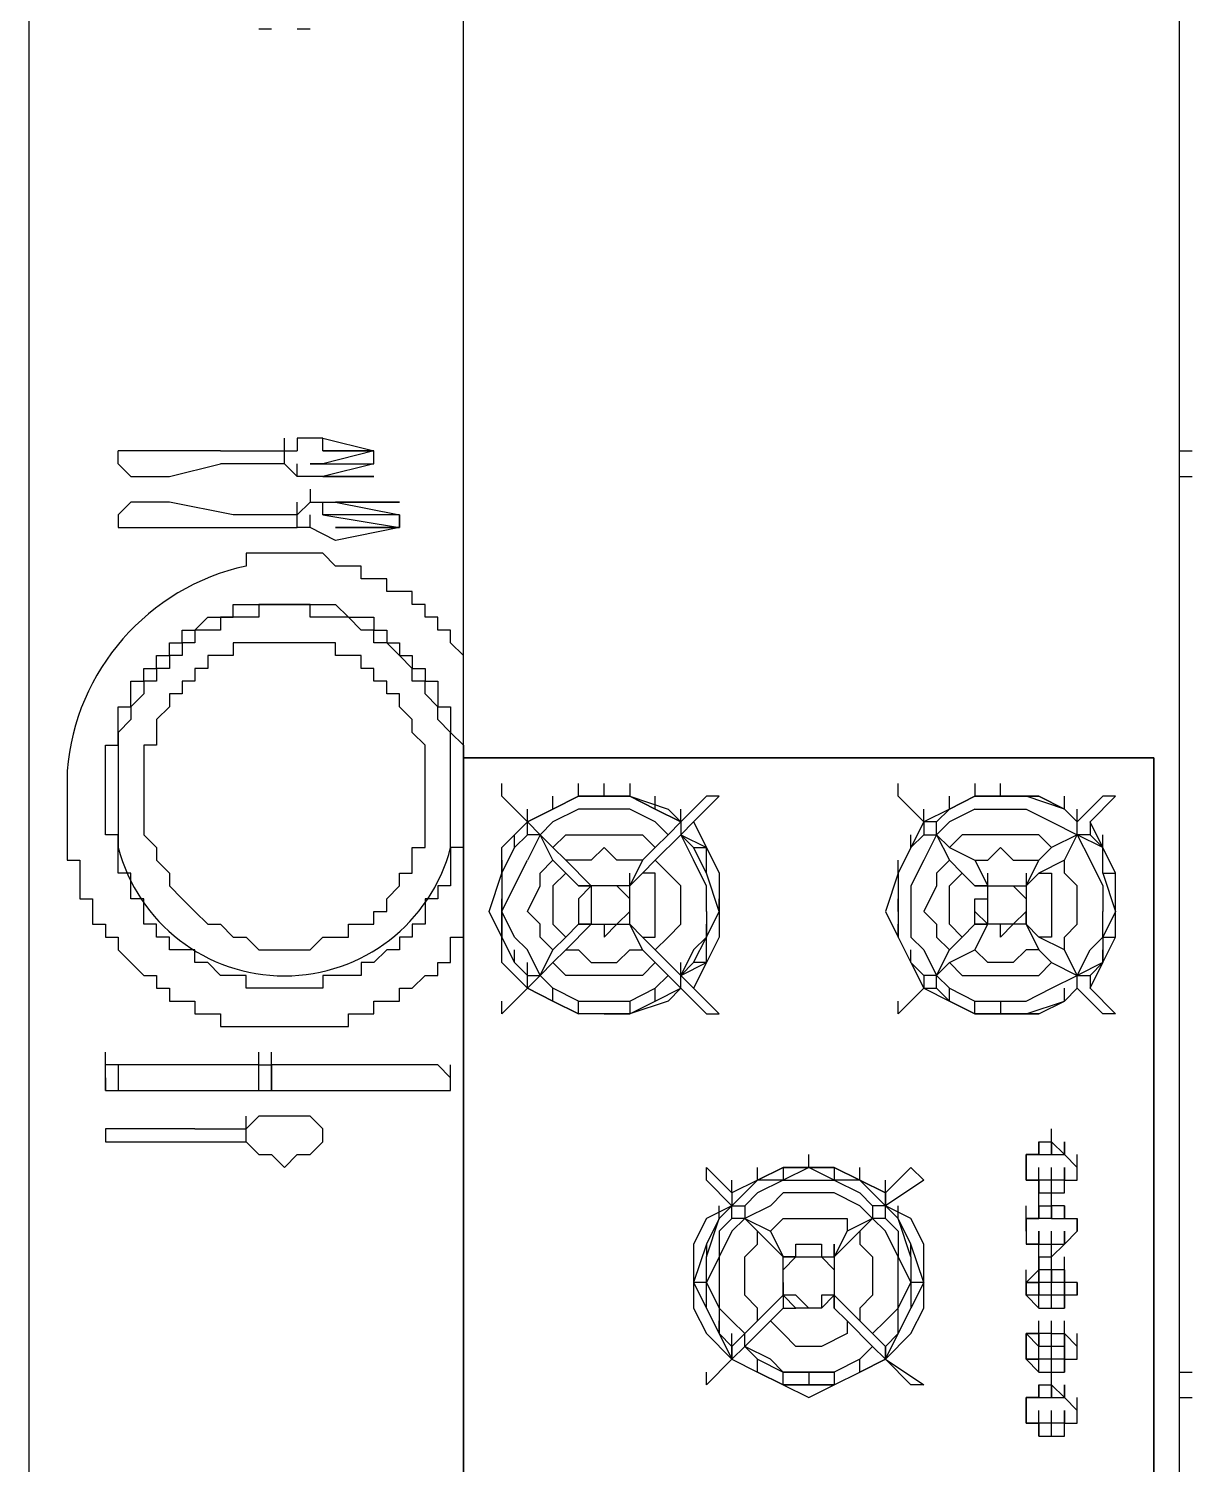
# Model space of a CAD drawing. Header units: inches. Extents: x 2489 to 11897, y 91 to 1364.
# Drawn here: x 5482.52 to 5512.79, y 1038.08 to 1075.41 of the extents above; entities that cross this region are included whole.
import ezdxf

# ---------------------------------------------------------------- set-up
doc = ezdxf.new("R2010")
doc.units = ezdxf.units.IN
doc.header["$MEASUREMENT"] = 0
doc.layers.add('PDF2_Geometry', color=7, linetype='Continuous')

msp = doc.modelspace()

# ---------------------------------------------------------------- linework, layer by layer
at = {"layer": 'PDF2_Geometry', "lineweight": 25}
for points in [[(5512.45688, 1040.48064), (5512.45688, 1063.76425), (5512.45688, 1064.42951), (5512.45688, 1109.00094), (5493.82997, 1109.00094), (5482.5208, 1109.00094), (5482.5208, 1001.89643), (5511.45899, 1001.89643), (5511.45899, 1011.54251)], [(5488.50802, 1075.40599), (5488.84065, 1075.40599)], [(5489.50591, 1075.40599), (5489.83854, 1075.40599)], [(5489.17328, 1064.09681), (5489.17328, 1064.42951), (5489.17328, 1064.76207)], [(5490.17114, 1064.42944), (5490.17114, 1064.76206), (5489.50589, 1064.76206)], [(5490.17117, 1064.76207), (5491.50163, 1064.42951), (5490.17117, 1064.42951), (5491.50163, 1064.42951), (5490.17117, 1064.09681), (5491.50163, 1064.09681), (5490.17117, 1063.76425), (5489.50591, 1063.76425)], [(5489.50593, 1064.76208), (5489.50593, 1064.42946)], [(5486.17967, 1064.42944), (5485.51442, 1064.42944), (5485.1818, 1064.42944), (5484.84918, 1064.42944)], [(5485.18184, 1063.76425), (5484.84921, 1064.09681), (5484.84921, 1064.42951)], [(5487.51019, 1064.42946), (5486.1797, 1064.42946)], [(5486.1797, 1063.76422), (5487.51019, 1064.09684)], [(5487.51016, 1064.42944), (5488.84065, 1064.42944), (5489.17327, 1064.42944)], [(5489.17327, 1064.09681), (5488.84065, 1064.09681), (5487.51016, 1064.09681)], [(5489.17327, 1064.42944), (5489.50589, 1064.42944)], [(5489.17327, 1064.09682), (5489.50589, 1063.7642)], [(5489.50593, 1063.76422), (5489.50593, 1064.09684)], [(5491.50163, 1064.09681), (5491.50163, 1064.42944)], [(5512.45688, 1064.42949), (5512.78951, 1064.42949)], [(5485.1818, 1063.76419), (5485.51442, 1063.76419), (5486.17967, 1063.76419)], [(5512.45688, 1063.76425), (5512.78951, 1063.76425)], [(5489.83854, 1063.43168), (5489.83854, 1063.09899), (5490.5038, 1063.09899), (5492.16689, 1063.09899), (5490.5038, 1063.09899), (5492.16689, 1062.76642), (5492.16689, 1062.43373), (5492.16689, 1062.76642), (5490.17117, 1062.76642), (5492.16689, 1062.43373), (5490.5038, 1062.43373), (5492.16689, 1062.43373), (5490.5038, 1062.10116), (5489.83854, 1062.43373), (5489.83854, 1062.76642)], [(5485.18184, 1063.09899), (5484.84921, 1062.76642), (5484.84921, 1062.43373), (5485.18183, 1062.43373)], [(5486.17968, 1063.09904), (5485.84706, 1063.09904), (5485.18181, 1063.09904)], [(5489.17328, 1062.76642), (5487.84282, 1062.76642), (5486.17967, 1063.09899)], [(5489.50589, 1062.43379), (5489.50589, 1062.76641), (5489.50589, 1063.09903)], [(5489.83852, 1063.09895), (5489.50589, 1062.76633)], [(5490.17117, 1062.76642), (5490.17117, 1063.09899)], [(5489.50591, 1062.76642), (5489.17328, 1062.76642)], [(5485.18181, 1062.4338), (5485.84706, 1062.4338), (5486.17968, 1062.4338)], [(5486.17967, 1062.43373), (5487.84282, 1062.43373), (5489.17328, 1062.43373), (5489.50591, 1062.43373)], [(5489.83852, 1062.43371), (5489.50589, 1062.43371)], [(5484.84916, 1053.45291), (5484.84916, 1053.78553), (5484.84916, 1054.11815), (5484.84916, 1054.45077), (5484.51654, 1054.45077), (5484.51654, 1054.7834), (5484.51654, 1055.11602), (5484.51654, 1055.44864), (5484.51654, 1055.78126), (5484.51654, 1056.11389), (5484.51654, 1056.44651), (5484.51654, 1056.77913), (5484.84916, 1056.77913), (5484.84916, 1057.11175), (5484.84916, 1057.44438), (5484.84916, 1057.777), (5485.18179, 1057.777), (5485.18179, 1058.10962), (5485.18179, 1058.44224), (5485.51441, 1058.44224), (5485.51441, 1058.77487), (5485.84703, 1058.77487), (5485.84703, 1059.10749), (5486.17965, 1059.10749), (5486.17965, 1059.44011), (5486.51228, 1059.44011), (5486.51228, 1059.77273), (5486.8449, 1059.77273), (5487.17752, 1060.10536), (5487.51014, 1060.10536), (5487.84277, 1060.10536), (5487.84277, 1060.43798), (5488.17539, 1060.43798), (5488.50801, 1060.43798), (5488.84063, 1060.43798), (5489.17326, 1060.43798), (5489.50588, 1060.43798), (5489.8385, 1060.43798), (5490.17112, 1060.43798), (5490.50375, 1060.43798), (5490.83637, 1060.10536), (5491.16899, 1060.10536), (5491.50162, 1060.10536), (5491.50162, 1059.77273), (5491.83424, 1059.77273), (5491.83424, 1059.44011), (5492.16686, 1059.44011), (5492.16686, 1059.10749), (5492.49948, 1059.10749), (5492.49948, 1058.77487), (5492.83211, 1058.77487), (5492.83211, 1058.44224), (5493.16473, 1058.44224), (5493.16473, 1058.10962), (5493.16473, 1057.777), (5493.49735, 1057.777), (5493.49735, 1057.44438), (5493.49735, 1057.11175), (5493.82997, 1056.77913), (5493.82997, 1056.44651), (5493.82997, 1056.7792), (5493.82997, 1056.44651), (5511.79162, 1056.44651), (5493.82997, 1056.44651), (5493.82997, 1029.50416)], [(5493.82999, 1056.44653), (5493.82999, 1056.77915)], [(5511.79162, 1029.50416), (5511.79162, 1056.44651), (5511.79162, 1029.50416)], [(5494.82786, 1055.44868), (5494.82786, 1055.78125)], [(5496.82363, 1055.44869), (5496.82363, 1055.78131)], [(5497.48887, 1055.44869), (5497.48887, 1055.78131)], [(5498.15408, 1055.78127), (5498.15408, 1055.44865), (5498.81933, 1055.11602), (5498.15408, 1055.44865)], [(5505.13914, 1055.44865), (5505.13914, 1055.78127)], [(5507.13493, 1055.78131), (5507.13493, 1055.44869), (5506.46968, 1055.11606), (5507.13493, 1055.44869), (5507.80017, 1055.44869), (5507.80017, 1055.78131)], [(5494.49523, 1052.45508), (5494.82786, 1053.45294), (5494.82786, 1054.11819), (5495.4931, 1054.78343), (5496.15835, 1055.11606), (5496.82359, 1055.44868), (5497.48884, 1055.44868), (5498.15408, 1055.44868)], [(5496.8236, 1055.44866), (5496.15835, 1055.11604)], [(5496.15838, 1055.11612), (5496.82363, 1055.44874)], [(5496.15838, 1055.11606), (5496.15838, 1055.44869)], [(5498.15409, 1055.44866), (5497.48884, 1055.44866)], [(5497.48887, 1055.44874), (5498.15412, 1055.44874)], [(5498.1541, 1055.44868), (5499.15193, 1055.11612), (5499.48456, 1054.78342), (5499.48456, 1054.45086), (5500.14982, 1054.11816)], [(5498.81936, 1055.11606), (5498.81936, 1055.44869)], [(5499.48456, 1054.45086), (5499.81719, 1054.78342), (5500.48245, 1055.44868)], [(5500.14982, 1055.44868), (5499.48456, 1054.78342)], [(5500.48245, 1055.44866), (5500.14983, 1055.44866)], [(5505.80441, 1051.45725), (5506.13704, 1050.79199), (5506.46967, 1051.12455), (5506.8023, 1050.79199), (5507.46749, 1050.79199), (5507.80012, 1050.79199), (5508.46538, 1050.79199), (5508.79801, 1050.79199), (5509.13065, 1051.12455), (5509.79591, 1050.79199), (5509.46327, 1051.45725), (5509.46327, 1051.78981), (5509.79591, 1052.12251), (5509.79591, 1052.45508), (5509.79591, 1053.12034), (5509.46327, 1053.4529), (5509.46327, 1053.78559), (5509.79591, 1054.45086), (5509.79591, 1054.78342), (5509.46327, 1055.11612), (5508.79801, 1055.44868), (5507.80012, 1055.44868), (5507.13488, 1055.44868), (5506.46963, 1055.11606), (5505.80439, 1054.78344), (5505.47177, 1054.11819), (5505.13914, 1053.45295), (5504.80652, 1052.45508), (5505.13914, 1051.78983), (5505.47177, 1051.12459), (5505.80439, 1050.45934), (5506.46963, 1050.12672), (5507.13488, 1049.7941), (5507.80012, 1049.7941), (5508.79799, 1049.7941), (5509.46324, 1050.12672), (5509.79586, 1050.45934)], [(5505.80441, 1054.45086), (5506.13704, 1054.45086), (5506.13704, 1054.78342), (5505.80441, 1054.78342), (5505.13915, 1055.44868), (5505.80441, 1054.78342), (5505.80441, 1054.45086), (5505.47178, 1054.11816), (5505.13915, 1053.4529), (5505.13915, 1052.45508), (5505.13915, 1051.78981), (5505.47178, 1051.12455)], [(5506.46965, 1055.11609), (5506.46965, 1055.44871)], [(5507.80016, 1055.44874), (5507.13491, 1055.44874)], [(5508.46542, 1055.44869), (5507.80017, 1055.44869), (5508.79804, 1055.44869), (5509.46328, 1055.11606), (5509.79591, 1054.78344), (5509.46328, 1055.11606)], [(5508.79801, 1055.44871), (5508.46539, 1055.44871)], [(5509.46327, 1055.11612), (5508.4654, 1055.44874)], [(5509.46326, 1055.11609), (5509.46326, 1055.44871)], [(5509.79591, 1050.45929), (5509.79591, 1050.79199), (5510.12854, 1050.79199), (5510.12854, 1050.45929), (5510.4611, 1051.12455), (5510.79373, 1051.78981), (5510.79373, 1052.45508), (5510.79373, 1053.4529), (5510.4611, 1054.11816), (5510.12854, 1054.78342), (5510.79373, 1055.44868), (5510.4611, 1055.44868), (5509.79591, 1054.78342), (5509.79591, 1055.11612)], [(5493.82999, 1054.45079), (5493.82999, 1054.78342)], [(5495.49309, 1054.78342), (5495.49309, 1055.11604)], [(5498.81936, 1054.78342), (5498.1541, 1055.11612), (5497.48884, 1055.11612), (5496.82358, 1055.11612), (5496.15838, 1054.78342), (5495.82575, 1054.45086), (5495.49312, 1053.78559)], [(5495.49312, 1054.45086), (5495.49312, 1054.78342)], [(5499.81719, 1054.78342), (5500.14982, 1054.11816), (5500.48245, 1053.4529), (5500.48245, 1052.45508), (5500.48245, 1051.78981), (5500.14982, 1051.12455), (5499.81719, 1050.45929), (5499.48456, 1050.79199), (5498.81936, 1051.45725), (5499.15193, 1051.78981), (5499.48456, 1052.12251), (5499.48456, 1052.45508), (5499.48456, 1053.12034), (5499.15193, 1053.4529), (5498.81936, 1053.78559), (5498.48673, 1053.4529), (5498.1541, 1053.12034), (5498.1541, 1053.4529)], [(5499.48456, 1054.78342), (5499.48456, 1054.45079), (5498.81931, 1053.78555)], [(5499.48458, 1054.78342), (5498.81933, 1055.11604)], [(5498.81936, 1055.11612), (5499.48461, 1054.78349)], [(5498.81936, 1054.78344), (5499.15198, 1054.45082)], [(5499.15193, 1054.45086), (5499.48456, 1054.78342), (5499.48456, 1055.11612)], [(5507.1349, 1055.11609), (5506.46965, 1054.78346), (5506.13703, 1054.45084), (5505.80441, 1053.78559), (5505.47178, 1053.12035)], [(5505.80443, 1054.78345), (5505.80443, 1055.11607)], [(5506.46968, 1055.11606), (5505.80444, 1054.78344)], [(5506.46967, 1055.11612), (5506.13704, 1054.78349)], [(5507.13493, 1055.11612), (5507.80012, 1055.11612), (5508.46538, 1055.11612), (5509.13065, 1054.78342), (5509.79591, 1054.45086), (5510.12854, 1053.78559), (5510.4611, 1053.12034), (5510.4611, 1052.45508)], [(5510.12853, 1054.78345), (5510.12853, 1054.45083)], [(5493.83002, 1054.45077), (5493.83002, 1054.11815), (5493.4974, 1054.11815), (5493.4974, 1053.78552), (5493.4974, 1053.4529), (5493.4974, 1053.12028), (5493.16478, 1053.12028), (5493.16478, 1052.78766), (5492.83215, 1052.78766), (5492.83215, 1052.45503), (5492.83215, 1052.12241), (5492.49953, 1052.12241), (5492.49953, 1051.78979), (5492.16691, 1051.78979), (5492.16691, 1051.45717), (5491.83429, 1051.45717), (5491.50166, 1051.12454), (5491.16904, 1051.12454), (5491.16904, 1050.79192), (5490.83642, 1050.79192), (5490.5038, 1050.79192), (5490.17117, 1050.79192), (5490.17117, 1050.4593), (5489.83855, 1050.4593), (5489.50593, 1050.4593), (5489.17331, 1050.4593), (5488.84068, 1050.4593), (5488.50806, 1050.4593), (5488.17544, 1050.4593), (5488.17544, 1050.79192), (5487.84281, 1050.79192), (5487.51019, 1050.79192), (5487.17757, 1051.12454), (5486.84495, 1051.12454), (5486.84495, 1051.45717), (5486.51232, 1051.45717), (5486.1797, 1051.45717), (5486.1797, 1051.78979), (5485.84708, 1051.78979), (5485.84708, 1052.12241), (5485.51446, 1052.12241), (5485.51446, 1052.45503), (5485.51446, 1052.78766), (5485.18183, 1052.78766), (5485.18183, 1053.12028), (5485.18183, 1053.4529), (5484.84921, 1053.4529), (5484.84921, 1053.78559)], [(5495.16049, 1054.11816), (5495.16049, 1054.45086)], [(5495.49311, 1054.45079), (5495.16049, 1054.11817)], [(5495.16051, 1054.11825), (5495.49314, 1054.45087)], [(5496.82358, 1052.12251), (5496.49095, 1051.78981), (5496.15838, 1051.45725), (5495.82575, 1051.78981), (5495.82575, 1052.12251), (5495.49312, 1052.45508), (5495.82575, 1053.12034), (5495.82575, 1053.4529), (5496.15838, 1053.78559), (5495.82575, 1054.45086)], [(5495.82571, 1054.45079), (5496.15833, 1054.11817)], [(5497.15621, 1053.12034), (5496.49095, 1053.78559), (5496.15838, 1054.11816), (5496.49095, 1054.45086), (5497.15621, 1054.45086), (5497.48884, 1054.45086), (5498.1541, 1054.45086), (5498.48673, 1054.45086), (5498.81936, 1054.11816), (5498.48673, 1053.78559), (5498.1541, 1053.12034)], [(5499.15194, 1054.45079), (5498.81931, 1054.11817)], [(5499.48457, 1054.45078), (5499.8172, 1054.11816), (5500.14982, 1054.11816)], [(5499.48461, 1054.45082), (5499.81723, 1053.78557)], [(5505.80444, 1054.45082), (5505.47181, 1054.1182), (5505.47181, 1054.45082)], [(5506.13704, 1054.45086), (5506.46967, 1054.11816)], [(5506.13706, 1054.45079), (5506.46968, 1053.78555)], [(5508.46538, 1053.4529), (5508.46538, 1053.12034), (5508.79801, 1053.78559), (5509.13065, 1054.11816), (5508.79801, 1054.45086), (5508.46538, 1054.45086), (5507.80012, 1054.45086), (5507.46749, 1054.45086), (5506.8023, 1054.45086), (5506.46967, 1054.11816), (5507.13493, 1053.78559), (5507.46749, 1053.12034), (5507.46749, 1053.4529)], [(5509.79591, 1054.45079), (5509.13066, 1054.11817)], [(5510.46114, 1054.11825), (5509.79589, 1054.45087)], [(5510.12853, 1054.45077), (5509.79591, 1054.45077)], [(5510.46115, 1053.45295), (5510.46115, 1054.1182), (5510.12853, 1054.45082)], [(5510.4611, 1054.11816), (5510.4611, 1054.45086)], [(5494.82786, 1053.45291), (5495.16048, 1054.11816)], [(5494.82789, 1053.78557), (5494.82789, 1053.45295), (5495.16051, 1054.1182)], [(5498.48673, 1053.78559), (5498.1541, 1053.78559), (5497.82147, 1053.78559), (5497.48884, 1054.11816), (5497.15621, 1053.78559), (5496.82358, 1053.78559), (5496.49095, 1053.78559)], [(5499.81719, 1051.12455), (5500.14982, 1051.78981), (5500.48245, 1052.45508), (5500.14982, 1053.4529), (5499.81719, 1054.11816)], [(5500.14983, 1051.12457), (5500.14983, 1051.78981), (5500.48245, 1052.45506), (5500.14983, 1053.45293), (5500.14983, 1054.11817)], [(5505.47181, 1054.1182), (5505.13919, 1053.45295), (5505.13919, 1052.45508), (5505.13919, 1051.78984), (5505.47181, 1051.12459), (5505.80444, 1050.79197), (5505.47181, 1051.12459), (5505.47181, 1051.45722)], [(5507.13493, 1053.78559), (5507.46749, 1053.78559), (5507.80012, 1054.11816), (5508.13275, 1053.78559), (5508.46538, 1053.78559), (5508.79801, 1053.78559)], [(5510.46112, 1053.45297), (5510.79375, 1053.45297), (5510.46112, 1054.11822)], [(5495.82573, 1050.79193), (5495.4931, 1051.45718), (5495.16048, 1051.7898), (5494.82786, 1052.45504), (5495.16048, 1053.12029), (5495.4931, 1053.78553)], [(5496.15838, 1053.78559), (5496.49095, 1053.4529), (5496.82358, 1053.12034)], [(5500.14982, 1052.45508), (5500.14982, 1053.12034), (5499.81719, 1053.78559)], [(5500.14983, 1053.45293), (5500.14983, 1053.78555)], [(5505.13914, 1053.45291), (5505.13914, 1053.78553)], [(5507.13493, 1053.12034), (5506.8023, 1053.4529), (5506.46967, 1053.78559), (5506.13704, 1053.4529), (5506.13704, 1053.12034), (5505.80441, 1052.45508), (5506.13704, 1052.12251), (5506.13704, 1051.78981), (5506.46967, 1051.45725)], [(5509.46327, 1053.78559), (5508.79801, 1053.4529), (5508.46538, 1053.12034)], [(5494.82786, 1053.45293), (5494.82786, 1052.45506), (5494.82786, 1052.78768)], [(5494.82786, 1053.4529), (5494.82786, 1052.45508), (5494.82786, 1051.78981), (5494.82786, 1052.45508)], [(5496.49095, 1053.4529), (5496.15838, 1053.12034), (5496.15838, 1052.45508), (5496.15838, 1052.12251), (5496.49095, 1051.78981)], [(5496.49095, 1051.45725), (5496.82358, 1051.45725), (5497.15621, 1051.12455), (5497.48884, 1051.12455), (5497.82147, 1051.12455), (5498.1541, 1051.45725), (5498.48673, 1051.45725), (5498.1541, 1052.12251), (5498.48673, 1051.78981), (5498.81936, 1051.78981), (5498.81936, 1052.12251), (5498.81936, 1052.45508), (5498.81936, 1053.12034), (5498.81936, 1053.4529), (5498.48673, 1053.4529)], [(5506.8023, 1051.78981), (5506.46967, 1052.12251), (5506.46967, 1052.45508), (5506.46967, 1053.12034), (5506.8023, 1053.4529)], [(5508.79801, 1053.4529), (5509.13065, 1053.4529), (5509.13065, 1053.12034), (5509.13065, 1052.45508), (5509.13065, 1052.12251), (5509.13065, 1051.78981), (5508.79801, 1051.78981), (5508.46538, 1052.12251), (5508.79801, 1051.45725), (5508.46538, 1051.45725), (5508.13275, 1051.12455), (5507.80012, 1051.12455), (5507.46749, 1051.12455), (5507.13493, 1051.45725)], [(5510.12853, 1050.79197), (5510.46115, 1051.12459), (5510.79377, 1051.78984), (5510.79377, 1052.45508), (5510.79377, 1053.45295)], [(5510.4611, 1053.4529), (5510.79373, 1052.45508), (5510.4611, 1051.78981), (5510.79373, 1051.78981)], [(5505.47178, 1053.12034), (5505.47178, 1052.45508), (5505.47178, 1051.78981)], [(5507.13493, 1053.12034), (5507.46749, 1053.12034), (5507.13493, 1053.12034)], [(5500.48245, 1052.45506), (5500.48245, 1052.78768)], [(5505.13914, 1052.45504), (5505.13914, 1052.78767)], [(5510.79372, 1052.45504), (5510.79372, 1052.78767)], [(5498.81936, 1050.12673), (5499.48456, 1050.45929), (5499.15194, 1050.12667), (5498.15407, 1049.79405), (5497.48882, 1049.79405), (5496.82358, 1049.79405), (5496.15833, 1050.12667), (5495.49309, 1050.45929), (5494.82784, 1051.12454), (5494.82784, 1051.78978), (5494.49522, 1052.45503)], [(5498.1541, 1052.12251), (5498.1541, 1052.45508)], [(5500.14982, 1052.45504), (5500.14982, 1051.7898), (5499.8172, 1051.45718), (5499.48457, 1050.79193), (5500.14982, 1051.12455), (5499.8172, 1051.12455)], [(5507.13493, 1052.12251), (5507.13493, 1052.45508)], [(5508.46538, 1052.12251), (5508.46538, 1052.45508)], [(5508.46542, 1050.12673), (5509.13066, 1050.45935), (5509.79591, 1050.79197), (5510.12853, 1051.45722), (5510.46115, 1051.78984), (5510.46115, 1052.45508)], [(5494.82786, 1051.78981), (5494.82786, 1052.12244)], [(5495.49312, 1050.45929), (5495.49312, 1050.79199), (5495.16049, 1051.12455), (5494.82786, 1051.78981), (5495.16049, 1051.12457), (5495.49311, 1050.79195)], [(5498.81936, 1051.12455), (5498.48673, 1050.79199), (5498.1541, 1050.79199), (5497.48884, 1050.79199), (5497.15621, 1050.79199), (5496.49095, 1050.79199), (5496.15838, 1051.12455), (5496.49095, 1051.45725), (5497.15621, 1052.12251)], [(5498.81931, 1051.45719), (5498.48669, 1051.78981)], [(5500.14983, 1051.78981), (5500.14983, 1052.12244)], [(5505.13914, 1051.7898), (5505.13914, 1052.12242)], [(5505.47181, 1051.78984), (5505.80444, 1051.45722)], [(5506.46968, 1051.45723), (5506.8023, 1051.78985)], [(5506.80227, 1051.78978), (5507.13489, 1052.12241)], [(5507.13489, 1051.45716), (5507.46752, 1052.12241)], [(5507.46749, 1052.12251), (5507.13493, 1052.12251), (5507.46749, 1052.12251)], [(5509.46328, 1051.45723), (5508.79804, 1051.78985)], [(5510.4611, 1051.78981), (5510.4611, 1051.12455), (5509.79591, 1050.79199)], [(5495.16049, 1051.12457), (5495.16049, 1051.45719)], [(5495.82571, 1050.79193), (5496.15833, 1051.45718)], [(5498.81931, 1051.12457), (5498.48669, 1051.45719)], [(5506.13706, 1050.79195), (5506.46968, 1051.45719)], [(5506.46968, 1051.1246), (5507.13492, 1051.45723)], [(5509.13066, 1051.1246), (5508.79804, 1051.45723)], [(5510.4611, 1051.12455), (5510.4611, 1051.45718)], [(5495.49308, 1050.79199), (5495.49308, 1051.12461)], [(5495.8257, 1050.79199), (5496.15833, 1051.12461)], [(5498.81931, 1051.12461), (5499.15193, 1050.79199), (5499.48456, 1050.45929), (5500.14982, 1049.79416), (5500.48245, 1049.79416), (5499.81719, 1050.45929)], [(5499.48456, 1050.79199), (5499.48456, 1051.12455)], [(5499.81723, 1051.12459), (5499.48461, 1050.79197)], [(5496.82363, 1050.12673), (5496.15838, 1050.45935), (5495.82576, 1050.79197)], [(5499.15195, 1050.79193), (5498.81933, 1050.45931)], [(5499.48455, 1050.45936), (5499.48455, 1050.79199)], [(5506.46965, 1050.12675), (5506.46965, 1050.45937), (5506.13703, 1050.79199)], [(5509.79591, 1050.45936), (5509.79591, 1050.79198)], [(5510.12854, 1050.45929), (5510.79373, 1049.79416), (5510.4611, 1049.79416), (5509.79591, 1050.45929), (5509.79591, 1050.79192)], [(5494.82786, 1049.79416), (5495.49312, 1050.45929), (5494.82786, 1049.79416)], [(5495.4931, 1050.45931), (5496.15835, 1050.12669), (5496.15835, 1050.45931)], [(5498.1541, 1049.79416), (5497.48884, 1049.79416), (5496.82358, 1049.79416), (5496.15838, 1050.12673), (5495.49314, 1050.45935)], [(5496.82358, 1050.12673), (5497.48884, 1050.12673), (5498.1541, 1050.12673), (5498.81936, 1050.45929)], [(5498.15412, 1049.7941), (5498.81936, 1050.12673), (5498.81936, 1050.45935)], [(5498.81933, 1050.1267), (5499.48458, 1050.45932)], [(5505.80441, 1050.45929), (5505.13915, 1049.79416), (5505.80441, 1050.45929)], [(5505.80444, 1050.45935), (5506.46968, 1050.12673)], [(5506.13704, 1050.45929), (5506.46967, 1050.12673)], [(5506.46968, 1050.45935), (5507.13493, 1050.12673)], [(5508.79804, 1049.7941), (5507.80017, 1049.7941), (5508.46542, 1049.7941), (5508.79804, 1049.7941), (5509.46328, 1050.12673), (5509.79591, 1050.45935), (5509.46328, 1050.12673), (5509.46328, 1050.45935)], [(5494.82786, 1049.79416), (5494.82786, 1050.12673)], [(5496.15835, 1050.1267), (5496.8236, 1049.79408)], [(5497.48884, 1049.79406), (5496.82359, 1049.79406), (5496.82359, 1050.12669)], [(5498.15408, 1050.12669), (5498.15408, 1049.79406), (5498.81933, 1050.12669)], [(5505.13915, 1049.79416), (5505.13915, 1050.12673)], [(5507.80014, 1050.12675), (5508.46539, 1050.12675)], [(5508.46538, 1049.79416), (5509.46327, 1050.12673)], [(5497.48884, 1049.79408), (5498.15409, 1049.79408)], [(5507.13493, 1049.79416), (5507.80012, 1049.79416)], [(5485.18184, 1048.46364), (5484.84921, 1048.46364), (5484.51658, 1048.46364), (5484.51658, 1048.79621)], [(5488.50802, 1048.46364), (5488.50802, 1048.79621)], [(5488.50807, 1047.79842), (5488.50807, 1048.46366), (5488.84069, 1048.46366), (5488.84069, 1048.79629)], [(5484.5166, 1047.79842), (5484.5166, 1048.46366)], [(5484.84921, 1048.46364), (5484.84921, 1047.79838), (5485.18184, 1047.79838)], [(5486.17967, 1048.46364), (5485.1818, 1048.46364)], [(5488.50807, 1048.46366), (5486.84496, 1048.46366), (5486.17971, 1048.46366)], [(5488.84065, 1047.79838), (5488.84065, 1048.46364), (5488.84065, 1047.79838)], [(5489.17327, 1048.46356), (5488.84065, 1048.46356)], [(5493.16477, 1048.46364), (5492.83215, 1048.46364), (5489.1733, 1048.46364)], [(5493.16478, 1047.79842), (5493.49741, 1047.79842), (5493.49741, 1048.13104), (5493.49741, 1048.46366)], [(5493.16478, 1048.46366), (5493.49741, 1048.13104)], [(5484.51658, 1048.13094), (5484.51658, 1047.79838), (5484.84921, 1047.79838)], [(5486.84496, 1047.79842), (5488.50807, 1047.79842), (5488.84069, 1047.79842), (5488.84069, 1048.13104)], [(5488.50802, 1047.79838), (5488.50802, 1048.13094)], [(5485.18183, 1047.79839), (5486.17969, 1047.79839)], [(5486.17967, 1047.79839), (5486.84491, 1047.79839)], [(5488.84065, 1047.79831), (5489.17327, 1047.79831)], [(5489.17331, 1047.79842), (5491.50167, 1047.79842)], [(5491.50165, 1047.79839), (5493.16477, 1047.79839)], [(5486.84493, 1046.80055), (5487.84282, 1046.80055), (5488.17539, 1046.80055), (5488.50801, 1047.13317)], [(5488.50801, 1046.13531), (5488.17539, 1046.46793), (5488.17539, 1046.80055), (5488.17539, 1047.13317)], [(5488.17541, 1046.46785), (5488.17541, 1046.80047), (5488.17541, 1047.1331)], [(5488.84065, 1047.13312), (5488.50802, 1047.13312)], [(5489.5059, 1047.1331), (5489.17328, 1047.1331), (5488.84066, 1047.1331)], [(5489.83854, 1047.13312), (5489.50591, 1047.13312)], [(5490.17115, 1046.46785), (5490.17115, 1046.80047), (5489.83852, 1047.1331)], [(5484.51658, 1046.80055), (5484.51658, 1046.46786)], [(5485.51446, 1046.80055), (5485.18184, 1046.80055), (5484.5166, 1046.80055)], [(5486.84492, 1046.80047), (5485.51443, 1046.80047)], [(5489.50591, 1046.13529), (5489.83854, 1046.13529), (5490.17117, 1046.46786), (5490.17117, 1046.80055)], [(5508.79801, 1046.46784), (5508.79801, 1046.13522), (5508.79801, 1046.46784), (5508.79801, 1046.13522), (5508.79801, 1046.46784), (5509.13063, 1046.46784), (5509.13063, 1046.13522), (5509.13063, 1046.46784), (5509.13063, 1046.80046)], [(5484.5166, 1046.46793), (5485.18184, 1046.46793), (5485.51446, 1046.46793)], [(5485.51443, 1046.46785), (5486.84492, 1046.46785)], [(5486.84493, 1046.46786), (5487.84282, 1046.46786), (5488.17539, 1046.46786)], [(5508.46538, 1046.13529), (5508.79801, 1046.13529), (5508.79801, 1046.46786)], [(5508.79802, 1046.13529), (5509.13065, 1046.13529), (5509.13065, 1046.46786), (5509.46327, 1046.13529), (5509.79591, 1045.8026)], [(5509.13063, 1046.13522), (5509.46325, 1046.13522), (5509.46325, 1046.46784), (5509.46325, 1046.13522)], [(5509.46327, 1046.13529), (5509.46327, 1046.46791)], [(5509.46327, 1046.13529), (5509.46327, 1046.46786)], [(5488.50802, 1046.13529), (5488.84065, 1046.13529)], [(5488.84066, 1046.13523), (5489.17328, 1045.80261), (5489.5059, 1046.13523)], [(5502.14554, 1045.80262), (5502.81079, 1045.80262), (5502.81079, 1046.13525)], [(5508.79801, 1046.13529), (5508.46538, 1046.13529), (5508.79801, 1046.13529)], [(5509.79587, 1045.46997), (5509.79587, 1045.8026), (5509.79587, 1046.13522)], [(5500.14981, 1045.47007), (5500.14981, 1045.80269)], [(5504.80652, 1044.47215), (5504.80652, 1044.80477), (5504.80652, 1045.13734), (5504.14132, 1045.47003), (5503.47606, 1045.8026), (5502.8108, 1045.8026), (5502.14554, 1045.8026), (5501.48034, 1045.47003), (5500.81508, 1045.13734), (5500.14982, 1045.8026)], [(5500.81508, 1044.80477), (5500.14982, 1045.47003)], [(5501.4803, 1045.47), (5500.81505, 1045.13738)], [(5501.48034, 1045.47003), (5500.8151, 1044.80479)], [(5500.8151, 1045.1374), (5500.8151, 1045.47002)], [(5502.14556, 1045.47), (5501.48032, 1045.13738), (5501.1477, 1044.80476)], [(5501.48032, 1045.47), (5501.48032, 1045.80262)], [(5502.14554, 1045.47003), (5502.8108, 1045.47003), (5503.47606, 1045.47003), (5504.14132, 1045.13734), (5504.47395, 1044.80477), (5504.47395, 1044.47208), (5503.80869, 1044.13951)], [(5502.81083, 1045.80265), (5502.14559, 1045.47003)], [(5503.47603, 1045.47), (5502.81079, 1045.80262), (5503.47603, 1045.80262), (5504.14128, 1045.47)], [(5503.47605, 1045.80262), (5503.47605, 1045.47)], [(5504.14132, 1045.47003), (5503.47608, 1045.47003)], [(5505.47177, 1043.47427), (5505.13915, 1044.47213), (5504.80652, 1044.80476), (5504.14128, 1045.47), (5504.80652, 1045.13738)], [(5504.1413, 1045.47), (5504.1413, 1045.80262)], [(5505.47176, 1045.80264), (5504.80652, 1045.13739), (5504.80652, 1045.47002)], [(5505.80438, 1045.47002), (5504.80652, 1044.80477)], [(5505.47178, 1045.8026), (5505.80441, 1045.47003)], [(5508.79801, 1045.13735), (5508.79801, 1045.46997), (5508.46538, 1045.46997), (5508.46538, 1045.8026), (5508.46538, 1045.47003), (5508.79801, 1045.47003), (5508.79801, 1045.8026)], [(5508.46538, 1045.46997), (5508.79801, 1045.46997), (5508.79801, 1045.8026)], [(5509.46327, 1045.47003), (5509.13065, 1045.47003), (5508.79801, 1045.47003), (5508.79801, 1045.13734), (5509.13065, 1045.13734)], [(5509.13063, 1045.46997), (5509.13063, 1045.8026)], [(5509.13065, 1045.13742), (5509.13065, 1045.47005), (5509.13065, 1045.80267)], [(5509.46327, 1045.13734), (5509.46327, 1045.47003), (5509.79591, 1045.47003)], [(5504.47395, 1041.47859), (5504.80657, 1041.81122), (5505.13919, 1042.14384), (5505.13919, 1042.80908), (5505.13919, 1043.47433), (5504.80657, 1044.13958), (5504.47395, 1044.4722), (5504.14133, 1044.80482), (5503.47608, 1045.13744), (5502.81083, 1045.13744), (5502.14559, 1045.13744), (5501.81297, 1044.80482), (5501.14772, 1044.4722), (5500.8151, 1044.13958), (5500.48248, 1043.47433), (5500.48248, 1042.80908), (5500.48248, 1042.14384), (5500.8151, 1041.81122), (5501.14772, 1041.47859)], [(5500.8151, 1045.13733), (5500.8151, 1044.80471)], [(5504.80652, 1045.13734), (5504.80652, 1044.80477), (5504.47395, 1044.80477)], [(5508.79801, 1044.47213), (5508.79801, 1044.80476), (5508.79801, 1045.13738)], [(5508.79801, 1044.47208), (5508.79801, 1044.8047), (5509.13063, 1044.8047), (5509.13063, 1044.47208), (5509.13063, 1044.8047), (5509.13063, 1045.13732)], [(5509.13063, 1045.13735), (5509.46325, 1045.13735)], [(5502.14554, 1042.80899), (5502.14554, 1042.47642), (5502.14554, 1042.14373), (5502.47817, 1042.14373), (5502.14554, 1042.47642), (5501.48034, 1041.81116), (5501.14771, 1041.47859), (5500.81508, 1041.1459), (5500.48245, 1041.47859), (5500.14982, 1042.14373), (5500.14982, 1042.80899), (5500.14982, 1043.47425), (5500.48245, 1044.47208), (5500.81508, 1044.80477), (5500.14984, 1044.47215), (5499.81721, 1043.8069), (5499.81721, 1042.80904), (5499.81721, 1042.14379), (5500.14984, 1041.47854), (5500.81508, 1040.8133), (5501.48033, 1040.48068), (5502.14557, 1040.14805), (5502.81082, 1039.81543), (5503.47606, 1040.14805), (5504.14131, 1040.48068), (5504.80655, 1040.8133), (5505.4718, 1041.47854), (5505.80442, 1042.14379), (5505.80442, 1042.80904), (5505.80442, 1043.8069), (5505.4718, 1044.47215), (5504.80655, 1044.80477)], [(5500.81505, 1044.80476), (5500.48243, 1044.47213), (5500.48243, 1044.80476)], [(5505.13919, 1044.47216), (5504.80657, 1044.80479)], [(5505.13915, 1044.47208), (5505.13915, 1044.80477)], [(5508.46538, 1044.47213), (5508.46538, 1044.13951), (5508.46538, 1044.47208), (5508.46538, 1044.8047)], [(5509.46325, 1044.47213), (5509.46325, 1044.80476), (5509.46325, 1044.47213), (5509.46325, 1044.80476), (5509.13063, 1044.80476), (5509.13063, 1044.47213)], [(5509.13063, 1044.47208), (5509.46325, 1044.47208), (5509.46325, 1044.8047)], [(5509.46327, 1044.80477), (5509.46327, 1044.47208), (5509.79591, 1044.47208)], [(5509.46327, 1044.47208), (5509.46327, 1044.8047)], [(5500.48243, 1044.47213), (5500.14981, 1043.80689), (5499.81718, 1042.80902), (5500.14981, 1042.14378), (5500.48243, 1041.47853)], [(5500.81507, 1044.47213), (5500.48245, 1044.13951), (5500.48245, 1043.47427)], [(5501.81297, 1044.13951), (5502.14554, 1044.47208), (5502.47817, 1044.47208), (5502.8108, 1044.47208), (5503.14343, 1044.47208), (5503.80869, 1044.47208), (5503.80869, 1044.13951), (5503.47606, 1043.47425), (5504.14132, 1044.13951), (5504.14132, 1043.80694), (5504.47395, 1043.47425), (5504.47395, 1042.80899), (5504.47395, 1042.47642), (5504.14132, 1042.14373), (5504.14132, 1041.81116), (5503.47606, 1042.47642), (5503.47606, 1042.14373), (5503.47606, 1042.47642), (5503.47606, 1042.14373), (5503.80869, 1041.81116), (5503.80869, 1041.47859), (5503.14343, 1041.1459), (5502.8108, 1041.1459), (5502.47817, 1041.1459), (5502.14554, 1041.47859), (5501.81297, 1041.81116)], [(5504.47394, 1044.47215), (5504.14132, 1044.13953)], [(5504.80652, 1044.47208), (5504.47395, 1044.47208)], [(5504.80652, 1044.47213), (5505.13915, 1044.13951), (5505.13915, 1043.47425), (5505.47178, 1042.80899)], [(5505.47179, 1043.47427), (5505.47179, 1043.80689), (5505.13917, 1044.47213)], [(5508.79801, 1044.47208), (5508.46538, 1044.47208), (5508.79801, 1044.47208)], [(5508.46538, 1044.47208), (5508.79801, 1044.47208)], [(5508.79801, 1043.47427), (5509.13063, 1043.47427), (5509.46325, 1043.80689), (5509.79587, 1044.13951), (5509.79587, 1044.47213)], [(5509.13065, 1044.47208), (5508.79802, 1044.47208)], [(5509.79587, 1044.47208), (5509.79587, 1044.13945)], [(5501.48034, 1041.81116), (5501.48034, 1042.14373), (5501.14771, 1042.47642), (5501.14771, 1042.80899), (5501.14771, 1043.47425), (5501.48034, 1043.80694), (5501.48034, 1044.13951)], [(5508.79801, 1043.47425), (5508.79801, 1043.80694), (5508.46538, 1043.80694), (5508.79801, 1043.80694), (5508.79801, 1044.13951)], [(5508.46538, 1044.13951), (5508.46538, 1043.80689), (5508.79801, 1043.80689), (5508.79801, 1044.13951), (5508.79801, 1043.80689)], [(5508.79801, 1043.80694), (5509.13065, 1043.80694), (5509.46327, 1043.80694), (5509.46327, 1044.13951)], [(5509.13063, 1043.80683), (5509.13063, 1044.13945)], [(5509.13065, 1043.47421), (5509.13065, 1043.80683), (5509.13065, 1044.13945)], [(5500.14981, 1043.80695), (5500.14981, 1043.47433)], [(5505.80439, 1042.80902), (5505.47177, 1043.80689)], [(5500.48245, 1043.47425), (5500.14982, 1042.80899), (5500.48245, 1042.14373)], [(5505.47178, 1043.47425), (5505.47178, 1042.80899), (5505.47178, 1042.14373)], [(5509.13063, 1042.47642), (5509.13063, 1042.80905), (5509.13063, 1043.14167), (5508.79801, 1043.14167), (5508.79801, 1043.47429), (5508.79801, 1043.14167), (5508.79801, 1042.80905)], [(5509.79587, 1042.80905), (5509.79587, 1042.47642), (5509.79587, 1042.80905), (5509.46325, 1042.80905), (5509.46325, 1042.47642), (5509.46325, 1042.80905), (5509.13063, 1042.80905), (5509.13063, 1043.14167), (5509.13063, 1043.47429)], [(5509.79587, 1042.47642), (5509.46325, 1042.47642), (5509.46325, 1042.1438), (5509.46325, 1042.47642), (5509.46325, 1042.80905), (5509.46325, 1043.14167), (5509.46325, 1043.47429)], [(5509.46327, 1042.14373), (5509.46327, 1042.47642), (5509.13065, 1042.47642), (5508.79801, 1042.47642), (5508.79801, 1042.80899), (5508.46538, 1042.80899), (5508.79801, 1043.14168)], [(5508.79801, 1042.1438), (5508.46538, 1042.47642), (5508.79801, 1042.1438), (5508.79801, 1042.47642), (5508.46538, 1042.47642), (5508.46538, 1042.80905), (5508.46538, 1043.14167)], [(5508.46538, 1042.80905), (5508.46538, 1042.47642), (5508.46538, 1042.80905), (5508.79801, 1042.80905), (5508.79801, 1043.14167), (5508.79801, 1042.80905), (5508.79801, 1042.47642)], [(5509.46325, 1042.80905), (5509.46325, 1043.14167), (5509.46325, 1042.80905), (5509.46325, 1043.14167), (5509.13063, 1043.14167), (5509.13063, 1042.80905)], [(5509.46327, 1042.80899), (5509.46327, 1043.14161)], [(5500.14981, 1042.80908), (5499.81718, 1042.80908)], [(5500.14981, 1042.14384), (5500.14981, 1042.47646)], [(5504.80652, 1041.14591), (5505.13915, 1041.47853), (5505.13915, 1042.14378), (5505.47177, 1042.80902)], [(5505.80441, 1042.80899), (5505.47178, 1042.14373), (5505.13915, 1041.47859), (5504.80652, 1041.1459), (5504.80652, 1040.81333), (5504.80652, 1041.1459)], [(5505.80439, 1042.80908), (5505.47177, 1042.80908)], [(5509.13065, 1042.14374), (5509.13065, 1042.47637), (5509.13065, 1042.80899), (5508.79802, 1042.80899)], [(5500.48243, 1042.14378), (5500.48243, 1041.47853), (5500.81505, 1040.81329), (5501.4803, 1040.48066)], [(5501.14771, 1041.1459), (5501.81297, 1041.81116), (5502.14554, 1042.14373)], [(5504.80652, 1040.81329), (5505.13915, 1041.47853), (5505.47177, 1042.14378)], [(5508.79801, 1042.14373), (5509.13065, 1042.14373)], [(5509.13063, 1042.1438), (5509.46325, 1042.1438)], [(5500.81505, 1041.14591), (5500.48243, 1041.47853), (5500.48243, 1041.81115)], [(5503.80869, 1041.81116), (5504.47395, 1041.1459), (5504.14132, 1040.81333), (5503.47606, 1040.48064), (5502.8108, 1040.48064), (5502.14554, 1040.48064), (5501.81297, 1040.81333), (5501.14771, 1041.1459), (5500.81508, 1040.81333), (5501.48034, 1040.48064)], [(5504.47394, 1041.47855), (5504.14132, 1041.81117)], [(5505.13915, 1041.47859), (5505.13915, 1041.81122)], [(5508.79801, 1041.47858), (5508.79801, 1041.8112)], [(5509.13063, 1040.81328), (5509.13063, 1041.1459), (5509.13063, 1041.47852), (5508.79801, 1041.47852), (5508.79801, 1041.81115)], [(5509.46325, 1041.1459), (5509.13063, 1041.1459), (5509.13063, 1041.47852), (5509.13063, 1041.81115)], [(5509.46325, 1041.47858), (5509.46325, 1041.8112)], [(5509.46327, 1041.47852), (5509.46327, 1041.81115)], [(5500.81508, 1041.1459), (5500.81508, 1041.47859)], [(5501.14772, 1041.14589), (5501.14772, 1041.47851)], [(5504.80657, 1041.14586), (5504.47394, 1041.47848)], [(5509.46327, 1040.81333), (5509.46327, 1040.48064), (5509.46327, 1040.81333), (5509.13065, 1040.81333), (5508.79801, 1040.81333), (5508.79801, 1041.1459), (5508.46538, 1041.47859), (5508.79801, 1041.47859), (5508.46538, 1041.47859)], [(5508.46538, 1040.81328), (5508.79801, 1040.81328), (5508.79801, 1041.1459), (5508.79801, 1041.47852)], [(5509.13063, 1041.14596), (5509.13063, 1041.47858), (5509.46325, 1041.47858), (5509.46325, 1041.14596)], [(5509.46327, 1041.47859), (5509.79591, 1041.1459)], [(5509.79587, 1040.81328), (5509.79587, 1041.1459), (5509.79587, 1041.47852)], [(5500.8151, 1040.8133), (5500.8151, 1041.14593)], [(5500.8151, 1041.14586), (5500.8151, 1040.81324)], [(5501.48032, 1040.48066), (5501.48032, 1040.81329), (5501.1477, 1041.14591)], [(5504.14128, 1040.81329), (5503.47603, 1040.48066), (5503.47603, 1040.14804), (5504.14128, 1040.48066), (5504.80652, 1040.81329), (5504.14128, 1040.48066), (5504.14128, 1040.81329), (5504.4739, 1041.14591)], [(5504.80652, 1040.81333), (5505.80441, 1040.14808), (5505.47178, 1040.14808), (5504.80652, 1040.81333), (5504.47395, 1041.1459)], [(5508.46538, 1041.14596), (5508.46538, 1040.81333), (5508.79801, 1040.48064), (5509.13065, 1040.48064)], [(5508.79801, 1040.48066), (5508.79801, 1040.81328), (5508.46538, 1040.81328), (5508.46538, 1041.1459)], [(5509.13065, 1040.48066), (5509.13065, 1040.81328), (5509.13065, 1041.1459), (5508.79802, 1041.1459)], [(5500.81508, 1040.81333), (5500.14982, 1040.14808), (5500.81508, 1040.81333)], [(5501.4803, 1040.81329), (5502.14554, 1040.48066)], [(5509.46325, 1040.81333), (5509.79587, 1040.81333)], [(5500.14982, 1040.14808), (5500.14982, 1040.48064)], [(5502.81081, 1040.48066), (5503.47605, 1040.48066)], [(5503.47606, 1040.14808), (5504.14132, 1040.48064)], [(5508.79801, 1040.14806), (5508.79801, 1039.81544), (5508.79801, 1040.14806), (5508.79801, 1039.81544), (5508.79801, 1040.14806), (5509.13063, 1040.14806), (5509.13063, 1039.81544), (5509.13063, 1040.14806), (5509.13063, 1040.48068)], [(5509.13063, 1040.48066), (5509.46325, 1040.48066)], [(5512.45684, 1039.81538), (5512.45684, 1040.48063)], [(5512.45688, 1040.48067), (5512.78951, 1040.48067)], [(5502.14554, 1040.14808), (5502.8108, 1040.14808)], [(5508.46538, 1039.81538), (5508.79801, 1039.81538), (5508.79801, 1040.14808)], [(5508.79802, 1039.81538), (5509.13065, 1039.81538), (5509.13065, 1040.14808), (5509.46327, 1039.81538), (5509.79591, 1039.48281)], [(5509.13063, 1039.81544), (5509.46325, 1039.81544), (5509.46325, 1040.14806), (5509.46325, 1039.81544)], [(5509.46327, 1039.81538), (5509.46327, 1040.14808)], [(5509.46327, 1039.81538), (5509.46327, 1040.148)], [(5493.82997, 1029.83673), (5493.82997, 1029.50416), (5493.82997, 1027.17581), (5493.82997, 1025.18003), (5493.82997, 1022.51899), (5493.82997, 1011.54251), (5511.45899, 1011.54251), (5512.45688, 1011.54251), (5512.45688, 1034.82612), (5512.45688, 1035.49138), (5512.45688, 1039.81538)], [(5508.79801, 1039.81538), (5508.46538, 1039.81538), (5508.79801, 1039.81538)], [(5508.79801, 1038.81757), (5508.79801, 1039.15019), (5508.46538, 1039.15019), (5508.46538, 1039.48281), (5508.46538, 1039.15012), (5508.79801, 1039.15012), (5508.79801, 1039.48281)], [(5508.46538, 1039.15019), (5508.79801, 1039.15019), (5508.79801, 1039.48281)], [(5509.13063, 1039.15019), (5509.13063, 1039.48281)], [(5509.13065, 1038.81751), (5509.13065, 1039.15013), (5509.13065, 1039.48276)], [(5509.79587, 1039.15019), (5509.79587, 1039.48281), (5509.79587, 1039.81544)], [(5512.45688, 1039.81542), (5512.78951, 1039.81542)], [(5509.46327, 1039.15012), (5509.13065, 1039.15012), (5508.79801, 1039.15012), (5508.79801, 1038.81755), (5509.13065, 1038.81755)], [(5509.46327, 1038.81755), (5509.46327, 1039.15012), (5509.79591, 1039.15012)], [(5509.13063, 1038.81757), (5509.46325, 1038.81757)]]:
    msp.add_lwpolyline(points, dxfattribs=at)
msp.add_lwpolyline([(5493.82997, 1029.83673), (5493.82997, 1051.45725), (5493.82997, 1054.45086), (5493.82997, 1056.44651), (5493.82997, 1059.10755), (5493.82997, 1083.72155, -0.78077641)], format="xyb", dxfattribs=at)
for points in [[(5489.83851, 1064.09681), (5490.17114, 1064.09681)], [(5490.17117, 1063.76425), (5491.50163, 1063.76425)], [(5486.5123, 1052.78764), (5486.84492, 1052.45502), (5487.17754, 1052.1224), (5487.51017, 1052.1224), (5487.84279, 1051.78977), (5488.17541, 1051.78977), (5488.50803, 1051.45715), (5488.84066, 1051.45715), (5489.17328, 1051.45715), (5489.5059, 1051.45715), (5489.83853, 1051.45715), (5490.17115, 1051.78977), (5490.50377, 1051.78977), (5490.83639, 1051.78977), (5490.83639, 1052.1224), (5491.16902, 1052.1224), (5491.50164, 1052.1224), (5491.50164, 1052.45502), (5491.83426, 1052.45502), (5491.83426, 1052.78764), (5492.16688, 1053.12026), (5492.16688, 1053.45289), (5492.49951, 1053.45289), (5492.49951, 1053.78551), (5492.49951, 1054.11813), (5492.83213, 1054.11813), (5492.83213, 1054.45075), (5492.83213, 1054.78338), (5492.83213, 1055.116), (5492.83213, 1055.44862), (5492.83213, 1055.78125), (5492.83213, 1056.11387), (5492.83213, 1056.44649), (5492.83213, 1056.77911), (5492.49951, 1057.11174), (5492.49951, 1057.44436), (5492.16688, 1057.77698), (5492.16688, 1058.1096), (5491.83426, 1058.1096), (5491.83426, 1058.44223), (5491.50164, 1058.44223), (5491.50164, 1058.77485), (5491.16902, 1058.77485), (5491.16902, 1059.10747), (5490.83639, 1059.10747), (5490.50377, 1059.10747), (5490.50377, 1059.44009), (5490.17115, 1059.44009), (5489.83853, 1059.44009), (5489.5059, 1059.44009), (5489.17328, 1059.44009), (5488.84066, 1059.44009), (5488.50803, 1059.44009), (5488.17541, 1059.44009), (5487.84279, 1059.44009), (5487.84279, 1059.10747), (5487.51017, 1059.10747), (5487.17754, 1059.10747), (5487.17754, 1058.77485), (5486.84492, 1058.77485), (5486.84492, 1058.44223), (5486.5123, 1058.44223), (5486.5123, 1058.1096), (5486.17968, 1058.1096), (5486.17968, 1057.77698), (5485.84705, 1057.44436), (5485.84705, 1057.11174), (5485.84705, 1056.77911), (5485.51443, 1056.77911), (5485.51443, 1056.44649), (5485.51443, 1056.11387), (5485.51443, 1055.78125), (5485.51443, 1055.44862), (5485.51443, 1055.116), (5485.51443, 1054.78338), (5485.51443, 1054.45075), (5485.84705, 1054.11813), (5485.84705, 1053.78551), (5486.17968, 1053.45289), (5486.17968, 1053.12026)], [(5495.49312, 1054.78342), (5495.82575, 1054.45086), (5495.49312, 1054.45086), (5495.49312, 1054.78342), (5494.82786, 1055.44868)], [(5497.48884, 1055.44865), (5496.82359, 1055.44865)], [(5496.15835, 1055.11602), (5495.4931, 1054.7834)], [(5496.82358, 1053.12034), (5497.15621, 1053.12034)], [(5497.82147, 1052.12251), (5498.15409, 1052.12251), (5498.15409, 1052.45513), (5498.15409, 1052.78775), (5498.15409, 1053.12037), (5497.82147, 1053.12037), (5497.48885, 1053.12037), (5497.15623, 1053.12037), (5496.8236, 1052.78775), (5496.8236, 1052.45513), (5496.8236, 1052.12251), (5497.15623, 1052.12251), (5497.48885, 1052.12251), (5497.48885, 1051.78988)], [(5497.82147, 1053.12034), (5497.48885, 1053.12034), (5497.15623, 1053.12034), (5497.15623, 1052.78771), (5497.15623, 1052.45509), (5497.15623, 1052.12247), (5497.48885, 1052.12247), (5497.82147, 1052.12247), (5498.15409, 1052.45509), (5498.15409, 1052.78771)], [(5507.80012, 1052.12251), (5507.4675, 1052.12251), (5507.13488, 1052.45513), (5507.13488, 1052.78775), (5507.4675, 1052.78775), (5507.4675, 1053.12037), (5507.80012, 1053.12037), (5508.13275, 1053.12037), (5508.46537, 1053.12037), (5508.46537, 1052.78775), (5508.46537, 1052.45513), (5508.46537, 1052.12251), (5508.13275, 1052.12251), (5507.80012, 1051.78988)], [(5507.80012, 1053.12034), (5508.13275, 1053.12034), (5508.46537, 1052.78771), (5508.46537, 1052.45509), (5508.13275, 1052.12247), (5507.80012, 1052.12247), (5507.4675, 1052.12247), (5507.4675, 1052.45509), (5507.4675, 1052.78771), (5507.4675, 1053.12034)], [(5497.15621, 1052.12251), (5496.82358, 1052.12251)], [(5495.49312, 1050.79199), (5495.82575, 1050.79199), (5495.49312, 1050.45929)], [(5505.80441, 1050.79199), (5505.80441, 1050.45929), (5506.13704, 1050.45929), (5506.13704, 1050.79199)], [(5506.46968, 1050.12673), (5507.13493, 1049.7941)], [(5507.80017, 1050.12673), (5507.80017, 1049.7941), (5507.13493, 1049.7941), (5507.13493, 1050.12673)], [(5508.46538, 1046.13522), (5508.46538, 1045.8026)], [(5501.4803, 1045.47), (5502.14554, 1045.80262), (5502.14554, 1045.47)], [(5509.46325, 1045.8026), (5509.46325, 1045.46997)], [(5509.46325, 1045.8026), (5509.46325, 1045.46997)], [(5500.81508, 1044.80477), (5501.14771, 1044.80477), (5501.14771, 1044.47208), (5500.81508, 1044.47208)], [(5508.79801, 1044.80476), (5508.79801, 1044.47213)], [(5502.14554, 1043.47425), (5501.48034, 1044.13951), (5501.14771, 1044.47208), (5501.81297, 1044.13951)], [(5509.46325, 1044.13945), (5509.46325, 1043.80683)], [(5509.46325, 1044.13945), (5509.46325, 1043.80683)], [(5502.47817, 1042.14373), (5502.14554, 1042.47635), (5502.14554, 1042.80897), (5502.14554, 1043.1416), (5502.14554, 1043.47422), (5502.47817, 1043.47422), (5502.47817, 1043.80684), (5502.81079, 1043.80684), (5503.14341, 1043.80684), (5503.14341, 1043.47422), (5503.47603, 1043.47422), (5503.47603, 1043.1416), (5503.47603, 1042.80897), (5503.47603, 1042.47635), (5503.14341, 1042.14373), (5502.81079, 1042.14373)], [(5503.47606, 1043.80694), (5503.47606, 1043.47425)], [(5502.47817, 1043.47425), (5502.14554, 1043.47425)], [(5502.8108, 1043.47425), (5503.14342, 1043.47425), (5503.47604, 1043.14163), (5503.47604, 1042.809), (5503.47604, 1042.47638), (5503.14342, 1042.47638), (5503.14342, 1042.14376), (5502.8108, 1042.14376), (5502.47817, 1042.47638), (5502.14555, 1042.47638), (5502.14555, 1042.809), (5502.14555, 1043.14163), (5502.47817, 1043.47425)], [(5508.46538, 1041.47852), (5508.46538, 1041.1459)], [(5508.79801, 1041.47852), (5508.79801, 1041.1459)], [(5509.46325, 1041.1459), (5509.46325, 1040.81328), (5509.46325, 1041.1459), (5509.46325, 1040.81328), (5509.46325, 1041.1459), (5509.46325, 1041.47852)], [(5501.4803, 1040.48066), (5502.14554, 1040.14804)], [(5503.47603, 1040.14804), (5502.81079, 1040.14804), (5502.14554, 1040.14804), (5502.14554, 1040.48066), (5502.81079, 1040.48066), (5502.81079, 1040.14804)], [(5508.46538, 1039.81544), (5508.46538, 1039.48281)], [(5509.46325, 1039.48281), (5509.46325, 1039.15019)], [(5509.46325, 1039.48281), (5509.46325, 1039.15019)]]:
    msp.add_lwpolyline(points, close=True, dxfattribs=at)
for points in [[(5483.51869, 1056.11394), (5483.51869, 1055.44868), (5483.51869, 1054.78342), (5483.51869, 1054.4508), (5483.51869, 1054.11818), (5483.51869, 1053.78556), (5483.85131, 1053.78556), (5483.85131, 1053.45293), (5483.85131, 1053.12031), (5483.85131, 1052.78769), (5484.18394, 1052.78769), (5484.18394, 1052.45506), (5484.18394, 1052.12244), (5484.51656, 1052.12244), (5484.51656, 1051.78982), (5484.84918, 1051.78982), (5484.84918, 1051.4572), (5485.1818, 1051.12457), (5485.51443, 1050.79195), (5485.84705, 1050.79195), (5485.84705, 1050.45933), (5486.17967, 1050.45933), (5486.17967, 1050.12671), (5486.51229, 1050.12671), (5486.84492, 1050.12671), (5486.84492, 1049.79408), (5487.17754, 1049.79408), (5487.51016, 1049.79408), (5487.51016, 1049.46146), (5487.84278, 1049.46146), (5488.17541, 1049.46146), (5488.50803, 1049.46146), (5488.84065, 1049.46146), (5489.17327, 1049.46146), (5489.5059, 1049.46146), (5489.83852, 1049.46146), (5490.17114, 1049.46146), (5490.50376, 1049.46146), (5490.83639, 1049.46146), (5490.83639, 1049.79408), (5491.16901, 1049.79408), (5491.50163, 1049.79408), (5491.50163, 1050.12671), (5491.83425, 1050.12671), (5492.16688, 1050.12671), (5492.16688, 1050.45933), (5492.4995, 1050.45933), (5492.83212, 1050.79195), (5493.16474, 1050.79195), (5493.16474, 1051.12457), (5493.49737, 1051.12457), (5493.49737, 1051.4572), (5493.49737, 1051.78982), (5493.82999, 1051.78982), (5493.82999, 1052.12244), (5493.82999, 1052.45506), (5493.82999, 1052.78769), (5493.82999, 1053.12031), (5493.82999, 1053.45293), (5493.82999, 1053.78556), (5493.82999, 1054.11818), (5493.82999, 1054.4508), (5493.82999, 1054.78342), (5493.82999, 1055.11605), (5493.82999, 1055.44867), (5493.82999, 1055.78129), (5493.82999, 1056.11391), (5493.82999, 1056.44654), (5493.82999, 1056.77916), (5493.82999, 1057.11178), (5493.82999, 1057.4444), (5493.82999, 1057.77703), (5493.82999, 1058.10965), (5493.82999, 1058.44227), (5493.82999, 1058.77489), (5493.82999, 1059.10752), (5493.49737, 1059.44014), (5493.49737, 1059.77276), (5493.16474, 1059.77276), (5493.16474, 1060.10538), (5492.83212, 1060.10538), (5492.83212, 1060.43801), (5492.4995, 1060.43801), (5492.4995, 1060.77063), (5492.16688, 1060.77063), (5491.83425, 1060.77063), (5491.83425, 1061.10325), (5491.50163, 1061.10325), (5491.16901, 1061.10325), (5491.16901, 1061.43587), (5490.83639, 1061.43587), (5490.50376, 1061.43587), (5490.17114, 1061.7685), (5489.83852, 1061.7685), (5489.5059, 1061.7685), (5489.17327, 1061.7685), (5488.84065, 1061.7685), (5488.50803, 1061.7685), (5488.17541, 1061.7685), (5488.17541, 1061.43587, 0.32976449)], [(5493.49741, 1054.11816), (5493.49741, 1054.78341), (5493.49741, 1055.11603), (5493.49741, 1055.44865), (5493.49741, 1055.78127), (5493.49741, 1056.1139), (5493.49741, 1056.44652), (5493.49741, 1056.77914), (5493.49741, 1057.11176), (5493.16478, 1057.44439), (5493.16478, 1057.77701), (5492.83216, 1058.10963), (5492.83216, 1058.44225), (5492.49954, 1058.44225), (5492.49954, 1058.77488), (5492.16692, 1059.1075), (5491.83429, 1059.44012), (5491.50167, 1059.44012), (5491.50167, 1059.77275), (5491.16905, 1059.77275), (5490.83643, 1060.10537), (5490.5038, 1060.10537), (5490.17118, 1060.10537), (5489.83856, 1060.10537), (5489.83856, 1060.43799), (5489.50594, 1060.43799), (5489.17331, 1060.43799), (5488.84069, 1060.43799), (5488.50807, 1060.43799), (5488.50807, 1060.10537), (5488.17545, 1060.10537), (5487.84282, 1060.10537), (5487.5102, 1060.10537), (5487.5102, 1059.77275), (5487.17758, 1059.77275), (5486.84496, 1059.77275), (5486.84496, 1059.44012), (5486.51233, 1059.44012), (5486.51233, 1059.1075), (5486.17971, 1059.1075), (5486.17971, 1058.77488), (5485.84709, 1058.77488), (5485.84709, 1058.44225), (5485.51446, 1058.44225), (5485.51446, 1058.10963), (5485.18184, 1057.77701), (5485.18184, 1057.44439), (5484.84922, 1057.11176), (5484.84922, 1056.77914), (5484.84922, 1056.44652), (5484.84922, 1056.1139), (5484.84922, 1055.78127), (5484.84922, 1055.44865), (5484.84922, 1055.11603), (5484.84922, 1054.78341), (5484.84922, 1054.11816, 0.77209705)]]:
    msp.add_lwpolyline(points, format="xyb", close=True, dxfattribs=at)

doc.saveas('drawing.dxf')
